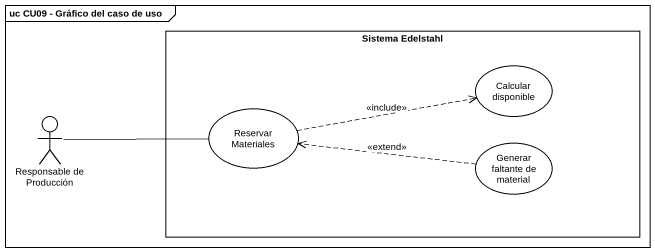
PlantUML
@startuml
mainframe uc CU09 - Gráfico del caso de uso
rectangle "Sistema Edelstahl" as Sistema_Edelstahl {
  usecase "Calcular disponible" as Calcular_disponible
  usecase "Reservar Materiales" as Reservar_Materiales
  usecase "Generar faltante de material" as Generar_faltante_de_material
}
actor "Responsable de Producción" as Responsable_de_Producción
Responsable_de_Producción -right- Reservar_Materiales
Reservar_Materiales .right.> Calcular_disponible : <<include>>
Generar_faltante_de_material .left.> Reservar_Materiales : <<extend>>
@enduml
